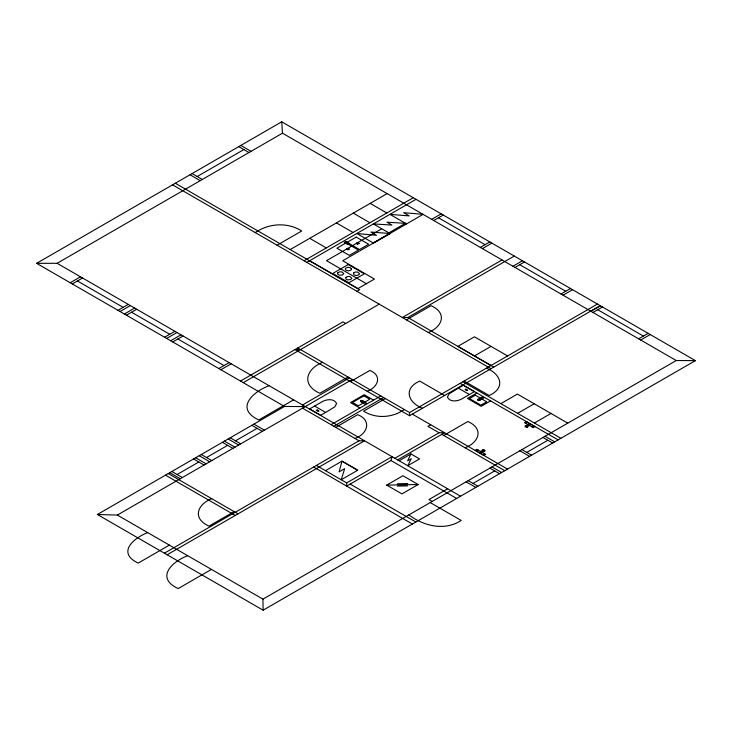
<?xml version="1.0" encoding="UTF-8"?>
<svg xmlns="http://www.w3.org/2000/svg" width="732" height="732" viewBox="0 0 732 732"><rect width="100%" height="100%" fill="white"/><g stroke="black" fill="none" stroke-linecap="round" stroke-linejoin="round"><path stroke-width="1.1" d="M342.045 461.105L339.09 471.893L344.671 468.672L341.222 479.753L357.783 470.182L342.045 461.105L325.484 470.667M346.666 482.91L346.666 486.094L390.961 460.529L392.078 456.686L346.666 482.91L316.38 465.424M410.945 453.922L407.651 460.812L411.265 458.726L407.751 465.735L419.582 458.909L410.945 453.922L399.123 460.757M347.215 248.816C347.142 250.655 350.033 248.285 347.416 248.706M357.024 243.152C356.951 245 359.842 242.612 357.216 243.042M325.639 412.436L334.808 406.864L336.61 403.488C333.92 398.043 326.097 399.269 321.705 401.96L309.627 408.932L320.671 415.3L325.639 412.436L314.595 406.059M458.369 388.152L449.21 393.725L447.398 397.101C449.997 402.444 457.646 401.356 461.993 398.821L474.382 391.666L463.338 385.288L458.369 388.161L469.413 394.53M284.492 406.461L36.6 263.337L281.747 121.805L695.4 360.629L263.127 610.195L97.374 514.495L284.492 406.461L305.281 406.58M197.201 176.513L243.875 149.566M36.6 263.337L57.105 263.3L282.47 133.187L676.24 360.528L695.4 360.629M70.208 282.744L80.502 276.797M72.276 283.934L82.57 277.995M117.989 310.331L128.283 304.384M255.23 232.584C268.854 223.169 287.575 222.006 301.721 230.992L277.099 245.202M120.057 311.521L130.351 305.583M124.367 314.01L134.661 308.071M126.435 315.208L136.728 309.261M290.192 249.575L336.464 222.921M387.054 193.641L336.4 222.885L353.034 232.483M164.609 337.242L174.902 331.303M166.676 338.44L176.97 332.502M304.055 260.766L413.241 197.722M170.666 340.746L180.96 334.798M306.809 262.358L416.005 199.314M172.743 341.935L183.027 335.997M381.775 228.777L326.509 260.683L366.384 283.705M388.838 232.858L405.409 223.297M374.006 242.567L389.085 233.865M390 233.526L373.43 243.088L356.859 233.526L376.468 235.283L370.886 232.062L390 233.526L373.375 223.928L391.904 225.063L386.935 222.189L405.491 223.342M431.688 219.335L441.186 213.854M433.756 220.533L443.253 215.052M218.831 368.544L229.116 362.605M357.847 288.628L374.427 279.057L342.732 260.757L423.078 214.366L403.616 212.655L409.243 215.913L389.946 214.366L406.507 223.928M220.899 369.742L231.193 363.804M356.96 291.309L359.714 289.716L175.314 183.256M240.48 381.052L342.969 321.888L345.733 323.48M243.244 382.644L379.203 304.155M480.32 247.416L489.818 241.935M482.388 248.606L491.886 243.125M269.092 385.682C252.549 391.913 234.643 408.731 258.799 419.948L293.623 399.846M322.592 362.331C305.848 369.02 301.117 385.014 319.829 393.276L348.002 377.007M502.033 259.952L402.335 317.505L407.852 317.505L493.761 367.107M407.852 317.505L514.285 256.063M406.443 319.884L431.02 305.692C447.444 312.948 442.686 326.774 428.257 332.474M512.949 266.256L522.447 260.766M515.017 267.445L524.515 261.965M177.107 474.519L198.802 461.993M206.516 457.546L227.67 445.331M235.484 440.82L257.097 428.339M302.517 404.979L349.493 377.868M97.374 514.495L117.34 515.081L352.257 379.46M350.472 381.619L369.825 370.447C382.717 375.534 377.977 387.576 367.061 391.199M331.093 424.67L380.823 395.948M147.718 532.622C133.151 538.13 116.653 553.017 138.238 563.082L169.357 545.12M561.005 293.999L570.503 288.518M333.847 426.262L383.586 397.549M563.073 295.188L572.57 289.707M211.74 498.684C196.954 504.54 192.205 518.695 208.986 526.116L234.121 511.604M335.732 427.342L357.683 414.669C372.222 420.388 367.482 434.186 354.919 438.422M385.361 398.574L363.612 411.128C376.028 419.033 392.453 417.853 404.348 409.536M474.446 355.944L491.016 346.373M164.38 553.182L359.037 440.801L364.554 440.801L167.134 554.774M297.75 347.993L409.554 412.537L597.44 304.064M300.513 349.585L294.987 349.585L409.554 415.73L600.194 305.665M590.944 311.283L600.441 305.802M593.012 312.473L602.509 306.992M187.685 555.698C171.672 561.709 155.184 577.923 178.205 588.583L211.42 569.404M476.88 392.993L467.492 398.418L481.171 406.315L490.55 400.898M430.718 424.761L427.964 426.353L439.054 432.758L444.571 432.758L397.604 459.879M394.841 458.287L439.054 432.758M443.702 435.449L467.867 421.495C484.026 428.641 479.268 442.22 465.104 447.801M500.834 403.643L517.405 394.072L567.767 423.151M638.643 338.825L648.14 333.335M386.706 485.106L402.939 475.736L418.182 484.529L401.95 493.908L386.706 485.106L418.182 484.529M640.71 340.014L650.208 334.533M517.625 413.333L534.195 403.771M476.12 450.811L477.831 449.851M525.375 423.105L527.058 422.126M479.213 452.596L481.592 451.223L482.589 449.768L485.078 450.308L484.849 451.077L479.963 453.026M530.16 423.92L525.265 425.868L525.036 426.637L527.525 427.168L528.531 425.722L530.901 424.35M534.415 423.023L550.976 413.461M483.047 454.81L484.74 453.84M532.283 427.085L533.994 426.134M447.636 488.766L428.952 499.553L432.191 501.429M117.34 515.081L262.934 599.142L676.24 360.528M473.028 483.431L494.722 470.905M526.793 452.394L547.811 440.261M397.311 486.075L407.495 485.865M397.449 483.779L407.651 483.578M438.514 217.788L485.069 244.671M519.766 264.7L565.754 291.254M597.76 309.737L643.391 336.079M370.172 203.386L386.743 212.948M240.828 145.43L251.049 151.323M238.76 146.62L248.981 152.521M353.291 213.131L369.852 222.702M309.7 238.321L326.316 247.91M192.095 173.566L202.306 179.468M507.587 355.944L474.446 336.812L457.884 346.373L491.016 365.506M190.027 174.765L200.239 180.658M309.581 260.766L357.902 288.6M172.551 184.848L491.007 368.699M486.396 368.178C501.127 374.006 505.876 388.106 489.159 395.5L464.106 381.043M462.899 381.738L560.868 438.294M460.144 383.33L558.104 439.895M528.477 424.889L524.496 422.593L526.18 421.623L534.9 426.655L533.216 427.625L529.218 425.319M527.946 425.191L528.696 425.621M545.038 436.272L554.71 441.853M542.97 437.471L552.633 443.052M444.644 395.472L419.72 381.079C403.076 388.436 407.834 402.472 422.483 408.264M521.962 449.594L531.624 455.176M519.894 450.793L529.556 456.375M481.418 451.324L482.168 451.754M480.897 451.626L476.898 449.311L475.205 450.29L483.934 455.322L485.618 454.352L481.647 452.056M412.317 414.138L507.514 469.102M441.817 434.351L504.751 470.694M491.959 466.925L501.621 472.506M373.576 400.13L364.188 394.713L350.509 402.609L359.897 408.026M489.882 468.114L499.553 473.696M468.196 480.64L477.859 486.222M466.119 481.839L475.791 487.421M57.105 263.3L460.547 496.214M302.517 408.172L359.037 440.801M390.961 460.529L456.658 498.455M77.427 280.969L123.132 307.358M131.586 312.235L169.751 334.277M177.885 338.971L223.974 365.579M430.215 502.564L461.206 520.461C444.763 531.267 423.663 526.107 408.895 514.88M342.594 461.608L356.914 469.871M253.913 424.121L264.408 430.178M251.845 425.31L262.34 431.368M350.152 484.09L415.849 522.017M313.625 467.016L412.372 524.03M230.232 437.791L240.727 443.848M228.164 438.98L238.659 445.047M224.495 441.103L234.99 447.161M222.418 442.302L232.913 448.359M201.263 454.517L211.758 460.574M199.196 455.707L209.691 461.773M195.627 457.775L206.122 463.832M193.55 458.964L204.045 465.021M171.855 471.49L182.35 477.548M169.787 472.689L180.282 478.746M168.25 473.577L238.019 513.855M165.487 475.169L235.256 515.447M281.747 121.805L282.47 133.187M262.934 599.142L263.127 610.195M409.554 412.537L409.554 415.73M337.754 272.871L337.754 274.226L339.474 275.223L342.64 274.948L343.765 273.548L341.826 271.874L339.465 271.874L337.754 272.871M345.797 277.519L345.797 278.874L347.517 279.871L350.692 279.597L351.817 278.197L349.869 276.522L347.517 276.522L345.797 277.519M351.506 269.083L350.802 270.236L348.377 270.895L345.952 270.236L345.257 269.083L345.952 267.93L348.377 267.281L350.372 267.683L351.506 269.083M353.529 273.054L353.995 274.884L356.42 275.534L358.854 274.884L359.549 273.731L357.6 272.057L355.249 272.057L353.529 273.054M349.228 249.081L347.865 249.868L346.501 249.081L347.865 248.294L349.228 249.081M359.037 243.417L357.673 244.213L356.301 243.417L357.673 242.631L359.037 243.417M363.063 401.163L361.7 401.96L360.327 401.163L361.7 400.377L363.063 401.163M477.548 399.398L477.886 400.514L479.478 400.514L480.046 399.855L479.478 399.196L477.548 399.398M361.05 400.907C361.242 402.865 363.74 400.038 361.05 400.907M478.033 399.59C478.216 401.557 480.723 398.73 478.033 399.59M345.852 241.441L344.196 242.402L348.066 244.634L349.722 243.674L345.852 241.441M346.062 242.914L336.894 248.212L349.32 255.386L358.488 250.088L346.062 242.914M356.219 237.086L347.05 242.374L359.476 249.548L368.644 244.259L356.219 237.086M348.222 264.536L332.758 273.457L348.871 282.762L364.335 273.832L348.222 264.536M317.176 409.938L316.343 410.414L318.091 411.43L318.932 410.945L317.176 409.938M363.877 395.847L352.476 402.426L358.36 405.821L369.752 399.242L363.877 395.847M362.77 400.999L361.114 401.95L364.984 404.183L366.641 403.231L362.77 400.999M465.918 389.159L465.076 389.644L466.833 390.659L467.675 390.174L465.918 389.159M475.343 395.198L469.459 398.592L480.86 405.18L486.734 401.786L475.343 395.198M482.251 397L478.38 399.233L480.036 400.194L483.907 397.961L482.251 397M477.557 450.491L476.999 450.336L477.557 450.491M526.784 422.767L526.207 422.62L526.784 422.767M483.623 453.996L483.623 453.996M532.859 426.28L532.859 426.28M482.58 449.805C485.462 452.403 485.051 449.631 482.58 449.805M527.534 427.131C525.064 427.305 524.634 424.551 527.534 427.131"/></g></svg>
